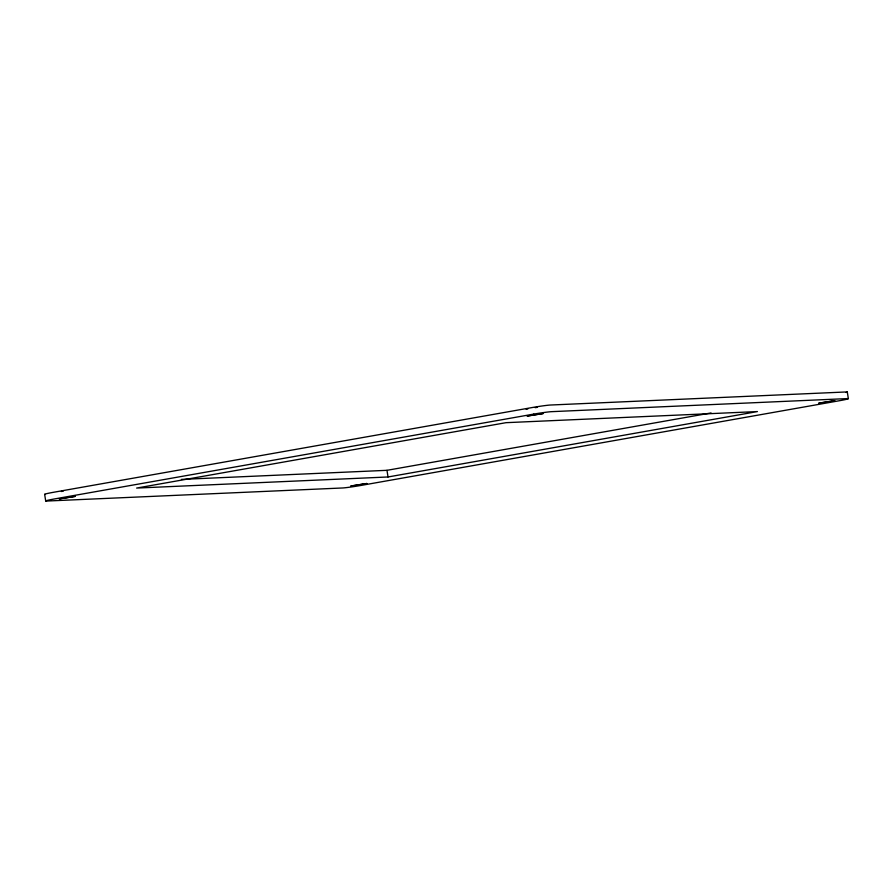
<?xml version="1.0" encoding="UTF-8"?>
<svg xmlns="http://www.w3.org/2000/svg" width="893" height="893" viewBox="0 0 893 893"><rect width="100%" height="100%" fill="white"/><g stroke="black" fill="none" stroke-linecap="round" stroke-linejoin="round"><path stroke-width="1.34" d="M526.211 409.396L527.819 408.972M61.371 491.507L63.191 491.172M181.402 479.407L386.97 470.321L711.062 412.946M388.02 476.974L757.431 411.573L506.03 422.679L136.618 488.069L388.02 476.974L386.97 470.321M535.197 407.666L537.206 407.364M847.301 392.005L848.35 398.646M44.65 494.354L45.699 500.995M45.219 494.421A15.148 0.692 -9 0 1 52.508 492.467L532.73 407.442A15.148 0.692 -9 0 1 550.077 405.042L846.731 391.938A15.148 0.692 -9 0 1 846.151 392.496M59.351 498.886L75.168 496.385L59.351 498.886M350.971 486.004L366.8 483.504L350.971 486.004M527.261 416.038L543.089 413.548L527.261 416.038M818.892 403.156L834.709 400.667L818.892 403.156M533.791 414.084L53.558 499.109A15.148 0.692 -9 0 0 46.269 501.062L342.923 487.958A15.148 0.692 -9 0 0 360.27 485.558L840.492 400.533A15.148 0.692 -9 0 0 847.781 398.579L551.126 411.684A15.148 0.692 -9 0 0 533.791 414.084"/></g></svg>
